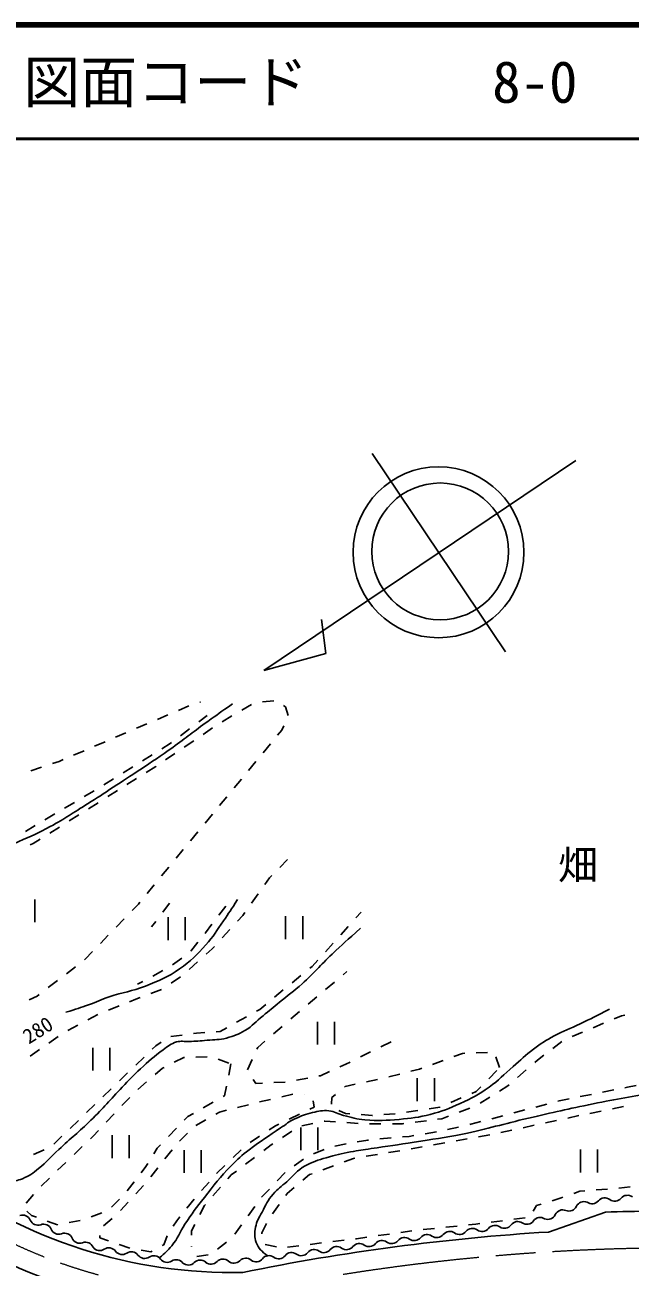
# Model space of a CAD drawing. Units: millimetres, scale not verified. Extents: x 40000 to 680000, y 20000 to 380000.
# Drawn here: x 120522 to 173626, y 271079 to 380000 of the extents above; entities that cross this region are included whole.
import ezdxf
from ezdxf.enums import TextEntityAlignment as Align

# ---------------------------------------------------------------- set-up
doc = ezdxf.new("R2010")
doc.units = ezdxf.units.MM
doc.header["$LTSCALE"] = 1000
doc.linetypes.add('CHAIN', pattern=[18.5, 12, -1.5, 3.5, -1.5])
for name, color, linetype, lineweight in [('S-BGD', 7, 'Continuous', 25), ('S-BMK', 2, 'CHAIN', 13), ('S-BMK-SRVR', 3, 'Continuous', 25), ('S-TTL', 2, 'Continuous', 140), ('S-TTL-LINE', 7, 'Continuous', 50)]:
    doc.layers.add(name, color=color, linetype=linetype, lineweight=lineweight)
doc.layers.add('S-TTL-TXT', color=7, linetype='Continuous')
doc.styles.add('ＭＳ ゴシック', font='')
doc.styles.get('ＭＳ ゴシック').set_extended_font_data('MS Gothic')

msp = doc.modelspace()

# ---------------------------------------------------------------- linework, layer by layer
at = {"layer": 'S-BGD'}
for p, q in [((133996, 319894), (134915, 320287)), ((135863, 320605), (135935, 320628)), ((140415, 320425), (139554, 319916)), ((142363, 320746), (141368, 320650)), ((143388, 320208), (143217, 320336)), ((132156, 319109), (133076, 319502)), ((136506, 319454), (135772, 318892)), ((138693, 319407), (137832, 318899)), ((143630, 319460), (143388, 320208)), ((130317, 318324), (131237, 318716)), ((134978, 318285), (134183, 317677)), ((136994, 318354), (136165, 317794)), ((142701, 317722), (143066, 318164)), ((143066, 318164), (143247, 318551)), ((126638, 316753), (127558, 317145)), ((128478, 317538), (129397, 317931)), ((133268, 316977), (132549, 316529)), ((133389, 317070), (133268, 316977)), ((135336, 317235), (134507, 316675)), ((124799, 315967), (125719, 316360)), ((131700, 316000), (130851, 315472)), ((133678, 316116), (132850, 315556)), ((141428, 316180), (142065, 316951)), ((121049, 314584), (121996, 314905)), ((122943, 315226), (123520, 315421)), ((123520, 315421), (123879, 315575)), ((130002, 314943), (129154, 314414)), ((132008, 314988), (131175, 314463)), ((132021, 314997), (132008, 314988)), ((140155, 314637), (140792, 315409)), ((128305, 313885), (127457, 313357)), ((130329, 313930), (129483, 313397)), ((138882, 313095), (139519, 313866)), ((126595, 312848), (125734, 312340)), ((127457, 313357), (127456, 313357)), ((128637, 312864), (127791, 312330)), ((124873, 311831), (124012, 311323)), ((126945, 311797), (126099, 311264)), ((137609, 311553), (138245, 312324)), ((123151, 310814), (122290, 310306)), ((125253, 310731), (124407, 310198)), ((136336, 310010), (136972, 310781)), ((121428, 309797), (120567, 309289)), ((123561, 309665), (122715, 309131)), ((121869, 308598), (121263, 308216)), ((135063, 308468), (135699, 309239)), ((121263, 308216), (121001, 308107)), ((133789, 306925), (134426, 307696)), ((132516, 305383), (133153, 306154)), ((143578, 306835), (142878, 306121)), ((141980, 305204), (141565, 304620)), ((142178, 305406), (141980, 305204)), ((131243, 303840), (131880, 304612)), ((121396, 303316), (121396, 301316)), ((129924, 302339), (130483, 302919)), ((130483, 302919), (130607, 303069)), ((133223, 302989), (132619, 302192)), ((140985, 303805), (140405, 302990)), ((133082, 301760), (133082, 299760)), ((134582, 301760), (134582, 299760)), ((138148, 302736), (137545, 301939)), ((139634, 301906), (139181, 301413)), ((139826, 302175), (139634, 301906)), ((143402, 301842), (143402, 299842)), ((144902, 301842), (144902, 299842)), ((149573, 301700), (150037, 302212)), ((128535, 300900), (129230, 301619)), ((132016, 301395), (131645, 300905)), ((136941, 301142), (136380, 300400)), ((138505, 300677), (137828, 299940)), ((148229, 300219), (148901, 300959)), ((127147, 299460), (127841, 300180)), ((135704, 299570), (135072, 298795)), ((136380, 300400), (136336, 300346)), ((125816, 298080), (126453, 298740)), ((136948, 298982), (136426, 298518)), ((137152, 299204), (136948, 298982)), ((146885, 298737), (147557, 299478)), ((124166, 296809), (124959, 297419)), ((125751, 298029), (125816, 298080)), ((134291, 298177), (133487, 297582)), ((135678, 297853), (134931, 297189)), ((145515, 297284), (145720, 297452)), ((145720, 297452), (146213, 297997)), ((132626, 297077), (131746, 296603)), ((134182, 296526), (133353, 295968)), ((143970, 296014), (144742, 296649)), ((148438, 296718), (148780, 297007)), ((122582, 295588), (123374, 296198)), ((130865, 296129), (130414, 295886)), ((132523, 295410), (131586, 295061)), ((142425, 294744), (143198, 295379)), ((146911, 295427), (147674, 296072)), ((120907, 294518), (121599, 294830)), ((121599, 294830), (121790, 294978)), ((130251, 294563), (129717, 294350)), ((130649, 294711), (130251, 294563)), ((141130, 293679), (141653, 294108)), ((145384, 294135), (146147, 294781)), ((126919, 293237), (126048, 292768)), ((126929, 293241), (126919, 293237)), ((128787, 293980), (127858, 293610)), ((139102, 292545), (139975, 293033)), ((140848, 293521), (141130, 293679)), ((143862, 292837), (144622, 293487)), ((172860, 293119), (172214, 292848)), ((173153, 293181), (172860, 293119)), ((125168, 292294), (124287, 291819)), ((137662, 291741), (138229, 292058)), ((142343, 291536), (143103, 292187)), ((146202, 292587), (146202, 290587)), ((147702, 292587), (147702, 290587)), ((171292, 292461), (170370, 292074)), ((123436, 291298), (122616, 290725)), ((133337, 291292), (134328, 291430)), ((135318, 291567), (135589, 291605)), ((135589, 291605), (136314, 291652)), ((137312, 291718), (137662, 291741)), ((140958, 290351), (141583, 290886)), ((152645, 290842), (151749, 290397)), ((167630, 290868), (166836, 290260)), ((169448, 291687), (168526, 291299)), ((121797, 290152), (120977, 289579)), ((126484, 290313), (126484, 288313)), ((127984, 290313), (127984, 288313)), ((131706, 290183), (132019, 290483)), ((132019, 290483), (132483, 290807)), ((140884, 290190), (140958, 290351)), ((150853, 289953), (149957, 289508)), ((158920, 289823), (158160, 289545)), ((159111, 289829), (158920, 289823)), ((161110, 289893), (160111, 289861)), ((130262, 288799), (130984, 289491)), ((133627, 289043), (134456, 289458)), ((134456, 289458), (134529, 289460)), ((135529, 289484), (136528, 289508)), ((137493, 289324), (138428, 288971)), ((138605, 288905), (138411, 287924)), ((140046, 288374), (140465, 289282)), ((148688, 288879), (148157, 288638)), ((149062, 289064), (148688, 288879)), ((157221, 289203), (156281, 288860)), ((162175, 288574), (161831, 289513)), ((165492, 289232), (165259, 289030)), ((166041, 289653), (165492, 289232)), ((128818, 287415), (129540, 288107)), ((131958, 287969), (132612, 288536)), ((132612, 288536), (132732, 288596)), ((145342, 287661), (144359, 287478)), ((146449, 287866), (146325, 287843)), ((147246, 288227), (146449, 287866)), ((153410, 288005), (152440, 287759)), ((155130, 288441), (154379, 288250)), ((154954, 287643), (154954, 285643)), ((155342, 288518), (155130, 288441)), ((156454, 287643), (156454, 285643)), ((161220, 287598), (161919, 288313)), ((164505, 288374), (163751, 287717)), ((127379, 286026), (128098, 286721)), ((130447, 286658), (131203, 287313)), ((138217, 286943), (138051, 286108)), ((140774, 287191), (140562, 287527)), ((141376, 287219), (140774, 287191)), ((143374, 287310), (142375, 287264)), ((148621, 286925), (148552, 286867)), ((149511, 287113), (148621, 286925)), ((151468, 287526), (150490, 287319)), ((159726, 286307), (160124, 286479)), ((160124, 286479), (160520, 286883)), ((162889, 286968), (162160, 286515)), ((162996, 287061), (162889, 286968)), ((171210, 286419), (172191, 286615)), ((173171, 286811), (173385, 286854)), ((173385, 286854), (174153, 286998)), ((129040, 285240), (129726, 285968)), ((137049, 285545), (136178, 285055)), ((138051, 286108), (137921, 286035)), ((141108, 285567), (142083, 285791)), ((143057, 286015), (144032, 286239)), ((145046, 286245), (145058, 286238)), ((145828, 285666), (145908, 285112)), ((147461, 285944), (147431, 285373)), ((147789, 286221), (147461, 285944)), ((157889, 285516), (158807, 285912)), ((161311, 285987), (160462, 285458)), ((167289, 285628), (167402, 285657)), ((167402, 285657), (168268, 285831)), ((169249, 286027), (170229, 286223)), ((125940, 284637), (126659, 285332)), ((127668, 283785), (128354, 284512)), ((134825, 284295), (134513, 283973)), ((135306, 284565), (134825, 284295)), ((137268, 284492), (137602, 284680)), ((137602, 284680), (138200, 284832)), ((139169, 285078), (140138, 285324)), ((144613, 284484), (143712, 284049)), ((145908, 285112), (145513, 284920)), ((148081, 284812), (148665, 284561)), ((148665, 284561), (149029, 284533)), ((150026, 284457), (150984, 284383)), ((150984, 284383), (151023, 284386)), ((152021, 284451), (153019, 284516)), ((154008, 284662), (154997, 284810)), ((155986, 284958), (156914, 285096)), ((156914, 285096), (156970, 285121)), ((157694, 284318), (157110, 284095)), ((159562, 285032), (158628, 284675)), ((161489, 284093), (162455, 284349)), ((163422, 284605), (164389, 284860)), ((165356, 285116), (166322, 285372)), ((169120, 284369), (168143, 284156)), ((171081, 284761), (170100, 284565)), ((173042, 285153), (172061, 284957)), ((124501, 283248), (125220, 283942)), ((133818, 283254), (133123, 282535)), ((135524, 283513), (136396, 284003)), ((142519, 283473), (141954, 283105)), ((142812, 283614), (142519, 283473)), ((144725, 283324), (144725, 281324)), ((145794, 283675), (144815, 283470)), ((146225, 283324), (146225, 281324)), ((146835, 283892), (146773, 283879)), ((147769, 283827), (146835, 283892)), ((149764, 283687), (148767, 283757)), ((151763, 283656), (150763, 283656)), ((153662, 283656), (152763, 283656)), ((153762, 283668), (153662, 283656)), ((155746, 283921), (154754, 283795)), ((157110, 284095), (156738, 284048)), ((157605, 283137), (158580, 283361)), ((159555, 283584), (159635, 283603)), ((159635, 283603), (160522, 283837)), ((165211, 283520), (164234, 283307)), ((167165, 283944), (166188, 283732)), ((123062, 281859), (123782, 282553)), ((126285, 282341), (126527, 282574)), ((126527, 282574), (126982, 283057)), ((128188, 282642), (128188, 280642)), ((129688, 282642), (129688, 280642)), ((134098, 282118), (134800, 282830)), ((141115, 282559), (140277, 282014)), ((143946, 283003), (143114, 282448)), ((149687, 282058), (150604, 282226)), ((150604, 282226), (150672, 282231)), ((151668, 282318), (152664, 282405)), ((153660, 282491), (154239, 282542)), ((154239, 282542), (154652, 282612)), ((155638, 282778), (156624, 282945)), ((159332, 282327), (158347, 282152)), ((161301, 282676), (160316, 282502)), ((163256, 283095), (162279, 282883)), ((121294, 280959), (122208, 281364)), ((124842, 280955), (125563, 281648)), ((132120, 281498), (131828, 281023)), ((132428, 281816), (132120, 281498)), ((132818, 280584), (133434, 281372)), ((134496, 281335), (134496, 279335)), ((135996, 281335), (135996, 279335)), ((139512, 281377), (138794, 280681)), ((142137, 281797), (141477, 281302)), ((142282, 281894), (142137, 281797)), ((145842, 281023), (146772, 281391)), ((147720, 281698), (148703, 281878)), ((153423, 281286), (152436, 281124)), ((155393, 281627), (154409, 281453)), ((157362, 281977), (156378, 281802)), ((169274, 281392), (169274, 279392)), ((170774, 281392), (170774, 279392)), ((123400, 279570), (124121, 280262)), ((131304, 280172), (131137, 279900)), ((138077, 279984), (137380, 279307)), ((140677, 280702), (139877, 280102)), ((144156, 279970), (144968, 280555)), ((147594, 279965), (146656, 279619)), ((149364, 280619), (148532, 280312)), ((149476, 280637), (149364, 280619)), ((151449, 280962), (150462, 280800)), ((121958, 278184), (122679, 278877)), ((131137, 279900), (130723, 279359)), ((131587, 279008), (132203, 279796)), ((137380, 279307), (137361, 279286)), ((138622, 279160), (138338, 278836)), ((139077, 279502), (138622, 279160)), ((142665, 278651), (143354, 279376)), ((145508, 279195), (144914, 278695)), ((145718, 279272), (145508, 279195)), ((130116, 278564), (129509, 277770)), ((130265, 277509), (130944, 278244)), ((136691, 278544), (136020, 277802)), ((137680, 278082), (137022, 277329)), ((141287, 277201), (141976, 277926)), ((144149, 278051), (143527, 277527)), ((169204, 277735), (169639, 277769)), ((170636, 277846), (171633, 277922)), ((172629, 278010), (173622, 278127)), ((120629, 276690), (121288, 277442)), ((128818, 277047), (128118, 276334)), ((128907, 276041), (129586, 276775)), ((135363, 277048), (134743, 276264)), ((143527, 277527), (143418, 277375)), ((166780, 276902), (167571, 277145)), ((167571, 277145), (167733, 277203)), ((168674, 277544), (169204, 277735)), ((121119, 275598), (120708, 275977)), ((121536, 275452), (121119, 275598)), ((127271, 275846), (126333, 275501)), ((136289, 276490), (135884, 275703)), ((136364, 276576), (136289, 276490)), ((140108, 275586), (140696, 276395)), ((142836, 276562), (142254, 275749)), ((165109, 275999), (165417, 276485)), ((165417, 276485), (165824, 276609)), ((166469, 274159), (171458, 275899)), ((123393, 274799), (122479, 275120)), ((123424, 274805), (123393, 274799)), ((125389, 275175), (124406, 274990)), ((127415, 274714), (128187, 275350)), ((133856, 275142), (133526, 274678)), ((134123, 275480), (133856, 275142)), ((135426, 274814), (135140, 274260)), ((138934, 273967), (139521, 274776)), ((141715, 274910), (141304, 274087)), ((155477, 274380), (156472, 274482)), ((157467, 274583), (158462, 274685)), ((159457, 274786), (160101, 274852)), ((160101, 274852), (160451, 274896)), ((161443, 275022), (162435, 275148)), ((163427, 275274), (164419, 275399)), ((127103, 273639), (127109, 273850)), ((127850, 273387), (127103, 273639)), ((132998, 273836), (132722, 273047)), ((135140, 274260), (135140, 273883)), ((141304, 274087), (141325, 274010)), ((147549, 273317), (148542, 273437)), ((149535, 273557), (149608, 273566)), ((149608, 273566), (150525, 273699)), ((151514, 273842), (152504, 273985)), ((153494, 274129), (154483, 274272)), ((129746, 272750), (128798, 273069)), ((131589, 272431), (130723, 272555)), ((131699, 272491), (131589, 272431)), ((132722, 273047), (132578, 272969)), ((135140, 272883), (135140, 272874)), ((137436, 272656), (138215, 273283)), ((141616, 273072), (142592, 272858)), ((143578, 272836), (144571, 272957)), ((145564, 273077), (146556, 273197)), ((135623, 272020), (136606, 272148))]:
    msp.add_line(p, q, dxfattribs=at)
for centre, radius, start, end in [((138715, 313852), 43250, 233.2235, 271.21669), ((169574, 276108), 725, 67.83045, 155.03608), ((170284, 277358), 725, 232.90041, 320.10604), ((171397, 276428), 725, 52.90041, 140.10604), ((172272, 277585), 725, 232.90041, 320.10604), ((173384, 276655), 725, 52.90041, 140.10604), ((138715, 313852), 46750, 233.2235, 271.6149), ((120330, 274915), 725, 23.10434, 110.30998), ((166397, 275989), 725, 247.83045, 335.03608), ((167712, 275378), 725, 67.83045, 155.03608), ((168259, 276720), 725, 247.83045, 335.03608), ((178117, 82763), 193250, 89.55731, 91.97487), ((121664, 275484), 725, 203.10434, 290.30998), ((122167, 274124), 725, 23.10434, 110.30998), ((161762, 274018), 725, 54.01306, 141.2187), ((162586, 275210), 725, 236.67488, 323.88052), ((163758, 274355), 725, 56.67488, 143.88052), ((164554, 275567), 725, 236.67488, 323.88052), ((165725, 274712), 725, 56.67488, 143.88052), ((123501, 274693), 725, 203.10434, 290.30998), ((124004, 273333), 725, 23.10434, 110.30998), ((125338, 273902), 725, 203.10434, 290.30998), ((178117, 82763), 191750, 93.48263, 101.57762), ((151850, 272692), 725, 54.01306, 141.2187), ((152702, 273866), 725, 234.01306, 321.2187), ((153832, 272958), 725, 54.01306, 141.2187), ((154684, 274131), 725, 234.01306, 321.2187), ((155815, 273223), 725, 54.01306, 141.2187), ((156667, 274396), 725, 234.01306, 321.2187), ((157797, 273488), 725, 54.01306, 141.2187), ((158649, 274661), 725, 234.01306, 321.2187), ((159780, 273753), 725, 54.01306, 141.2187), ((160632, 274926), 725, 234.01306, 321.2187), ((125841, 272542), 725, 23.10434, 110.30998), ((127092, 273257), 725, 216.41787, 303.6235), ((127894, 272050), 725, 36.41787, 123.6235), ((129061, 272911), 725, 216.41787, 303.6235), ((129864, 271703), 725, 36.41787, 123.6235), ((143921, 271632), 725, 54.01306, 141.2187), ((144773, 272805), 725, 234.01306, 321.2187), ((145903, 271897), 725, 54.01306, 141.2187), ((146755, 273071), 725, 234.01306, 321.2187), ((147885, 272162), 725, 54.01306, 141.2187), ((148737, 273336), 725, 234.01306, 321.2187), ((149868, 272427), 725, 54.01306, 141.2187), ((150720, 273601), 725, 234.01306, 321.2187), ((131031, 272564), 725, 216.41787, 303.6235), ((131834, 271357), 725, 36.41787, 123.6235), ((133001, 272218), 725, 216.41787, 303.6235), ((133804, 271010), 725, 36.41787, 123.6235), ((134865, 271986), 725, 228.76765, 315.97329), ((135908, 270978), 725, 48.76765, 135.97329), ((136863, 272069), 725, 228.76765, 315.97329), ((137906, 271061), 725, 48.76765, 135.97329), ((138862, 272151), 725, 228.76765, 315.97329), ((139904, 271143), 725, 48.76765, 135.97329), ((140808, 272275), 725, 234.01306, 321.2187), ((141938, 271367), 725, 54.01306, 141.2187), ((142790, 272540), 725, 234.01306, 321.2187)]:
    msp.add_arc(centre, radius, start, end, dxfattribs=at)
for points, knots in [([(138743, 320471), (137689, 319730), (137419, 319538), (136577, 318930), (135363, 318055), (134717, 317519), (133496, 316653), (132385, 315865), (131747, 315446), (130616, 314688), (129706, 314078), (129190, 313745), (128271, 313148), (127393, 312577), (126905, 312251), (126016, 311696), (124752, 310906), (124073, 310409), (122756, 309709), (121699, 309147), (121088, 308864), (119988, 308392), (118739, 307856), (118035, 307561), (116750, 307119), (115611, 306727), (114946, 306587), (113803, 306204), (111983, 305594), (110976, 305213), (109181, 304529), (107408, 303853), (106430, 303434), (104671, 302721), (103457, 302228), (102754, 302005), (101568, 301448), (100288, 300847), (99686, 300290), (98419, 299662), (97544, 299228), (97013, 299074), (96120, 298679), (95305, 298320), (94908, 297953), (94043, 297742), (93271, 297552), (92803, 297532), (92011, 297608), (91059, 297698), (90653, 297914), (89682, 298361)], [0, 0, 0, 0, 1, 1, 1, 2, 2, 2, 3, 3, 3, 4, 4, 4, 5, 5, 5, 6, 6, 6, 7, 7, 7, 8, 8, 8, 9, 9, 9, 10, 10, 10, 11, 11, 11, 12, 12, 12, 13, 13, 13, 14, 14, 14, 15, 15, 15, 16, 16, 16, 17, 17, 17, 17]), ([(124131, 293430), (125084, 293725), (125343, 293804), (126108, 294078), (126823, 294335), (127204, 294535), (127923, 294780), (129147, 295197), (129898, 295237), (131095, 295724), (132309, 296219), (133022, 296475), (134097, 297225), (135095, 297923), (135589, 298419), (136396, 299331), (137073, 300096), (137364, 300598), (137946, 301438), (138443, 302155), (138602, 302398), (139180, 303302)], [0, 0, 0, 0, 1, 1, 1, 2, 2, 2, 3, 3, 3, 4, 4, 4, 5, 5, 5, 6, 6, 6, 7, 7, 7, 7]), ([(149962, 300792), (148750, 299713), (148430, 299425), (147474, 298521), (146425, 297528), (145913, 296893), (144842, 295925), (144100, 295254), (143632, 294938), (142859, 294302), (142295, 293839), (141983, 293574), (141417, 293113), (140800, 292610), (140517, 292237), (139831, 291833), (139246, 291488), (138881, 291344), (138226, 291166), (137577, 290989), (137184, 291031), (136514, 290968), (135889, 290908), (135537, 290890), (134910, 290859), (134487, 290838), (134233, 290946), (133828, 290823), (133321, 290669), (133089, 290444), (132656, 290138), (131824, 289550), (131416, 289141), (130655, 288462), (129998, 287875), (129683, 287490), (129069, 286858), (127980, 285735), (127430, 285048), (126311, 283955), (125249, 282917), (124586, 282408), (123499, 281396), (122803, 280747), (122473, 280316), (121732, 279719), (121223, 279308), (120917, 279076), (120308, 278836), (119846, 278653), (119559, 278620), (119065, 278565), (118155, 278465), (117634, 278466), (116721, 278529), (115712, 278599), (115331, 278696), (114169, 278967)], [0, 0, 0, 0, 1, 1, 1, 2, 2, 2, 3, 3, 3, 4, 4, 4, 5, 5, 5, 6, 6, 6, 7, 7, 7, 8, 8, 8, 9, 9, 9, 10, 10, 10, 11, 11, 11, 12, 12, 12, 13, 13, 13, 14, 14, 14, 15, 15, 15, 16, 16, 16, 17, 17, 17, 18, 18, 18, 19, 19, 19, 19]), ([(132315, 271899), (132845, 272337), (133020, 272507), (133407, 272958), (133971, 273614), (134086, 274127), (134562, 274849), (135182, 275791), (135570, 276292), (136269, 277176), (137156, 278297), (137619, 278961), (138630, 279971), (139212, 280554), (139545, 280882), (140203, 281378), (141250, 282166), (141871, 282563), (142965, 283286), (143450, 283607), (143690, 283850), (144220, 284089), (144801, 284351), (145139, 284483), (145760, 284625), (146306, 284749), (146626, 284850), (147183, 284792), (147714, 284737), (147972, 284522), (148489, 284390), (149214, 284205), (149617, 284055), (150363, 283989), (151529, 283885), (152193, 283947), (153360, 284039), (154435, 284123), (155043, 284205), (156088, 284474), (157146, 284746), (157723, 284973), (158716, 285428), (159746, 285900), (160318, 286198), (161243, 286851), (162130, 287477), (162529, 287952), (163353, 288659), (164053, 289260), (164403, 289648), (165144, 290199), (165816, 290699), (166217, 290950), (166951, 291354), (167810, 291825), (168344, 291986), (169228, 292408), (170249, 292896), (170574, 293063), (171822, 293697)], [0, 0, 0, 0, 1, 1, 1, 2, 2, 2, 3, 3, 3, 4, 4, 4, 5, 5, 5, 6, 6, 6, 7, 7, 7, 8, 8, 8, 9, 9, 9, 10, 10, 10, 11, 11, 11, 12, 12, 12, 13, 13, 13, 14, 14, 14, 15, 15, 15, 16, 16, 16, 17, 17, 17, 18, 18, 18, 19, 19, 19, 20, 20, 20, 20]), ([(199552, 276540), (199034, 276907), (198872, 277034), (198477, 277397), (197954, 277876), (197727, 278213), (197281, 278764), (196846, 279299), (196631, 279621), (196199, 280159), (195269, 281315), (194758, 281974), (193750, 283063), (193103, 283762), (192726, 284146), (191985, 284743), (191305, 285291), (190911, 285599), (190134, 285996), (188918, 286616), (188163, 286840), (186831, 287135), (185622, 287402), (184908, 287340), (183670, 287363), (182446, 287385), (181755, 287358), (180538, 287220), (178732, 287016), (177743, 286744), (175954, 286423), (173772, 286032), (172545, 285840), (170373, 285398), (168152, 284946), (166916, 284654), (164707, 284145), (162443, 283624), (161202, 283217), (158927, 282750), (157281, 282412), (156343, 282306), (154684, 282038), (153207, 281800), (152375, 281697), (150897, 281469), (150196, 281360), (149800, 281316), (149103, 281184), (148260, 281024), (147788, 280921), (146968, 280671), (146227, 280446), (145790, 280343), (145117, 279959), (144391, 279546), (144121, 279117), (143494, 278564), (143021, 278148), (142711, 277958), (142298, 277482), (141820, 276932), (141666, 276534), (141330, 275888), (141073, 275393), (140857, 275127), (140760, 274578), (140671, 274067), (140652, 273741), (140822, 273251), (141018, 272687), (141319, 272470), (141803, 272079)], [0, 0, 0, 0, 1, 1, 1, 2, 2, 2, 3, 3, 3, 4, 4, 4, 5, 5, 5, 6, 6, 6, 7, 7, 7, 8, 8, 8, 9, 9, 9, 10, 10, 10, 11, 11, 11, 12, 12, 12, 13, 13, 13, 14, 14, 14, 15, 15, 15, 16, 16, 16, 17, 17, 17, 18, 18, 18, 19, 19, 19, 20, 20, 20, 21, 21, 21, 22, 22, 22, 23, 23, 23, 24, 24, 24, 24])]:
    msp.add_open_spline(points, degree=3, knots=knots, dxfattribs=at)
at = {"layer": 'S-BMK'}
for centre, radius, start, end in [((138715, 313852), 45000, 233.2235, 271.42116), ((178117, 82763), 190000, 89.7887, 101.62488)]:
    msp.add_arc(centre, radius, start, end, dxfattribs=at)
at = {"layer": 'S-BMK-SRVR'}
for p, q in [((162695, 325018), (150981, 342424)), ((168857, 341810), (141480, 323385)), ((146939, 324884), (146559, 327858)), ((141480, 323385), (146939, 324884))]:
    msp.add_line(p, q, dxfattribs=at)
for centre, radius in [((156815, 333756), 7493), ((156950, 333837), 5995)]:
    msp.add_circle(centre, radius, dxfattribs=at)
at = {"layer": 'S-TTL'}
msp.add_line((680000, 380000), (40000, 380000), dxfattribs=at)
at = {"layer": 'S-TTL-LINE'}
msp.add_line((40000, 370000), (680000, 370000), dxfattribs=at)

# ---------------------------------------------------------------- texts
at = {"layer": 'S-BGD', "style": 'ＭＳ ゴシック'}
msp.add_text('畑', height=2566, dxfattribs=at).set_placement((169049, 306346), align=Align.MIDDLE_CENTER)
msp.add_text('280', height=1320, rotation=32.305, dxfattribs=at).set_placement((121660, 291867), align=Align.MIDDLE_CENTER)
at = {"layer": 'S-TTL-TXT', "style": 'ＭＳ ゴシック'}
for s, p in [('図面コード', (120380, 375000)), ('8-0', (161521, 375000))]:
    msp.add_text(s, height=3666, dxfattribs=at).set_placement(p, align=Align.MIDDLE_LEFT)

doc.saveas('drawing.dxf')
